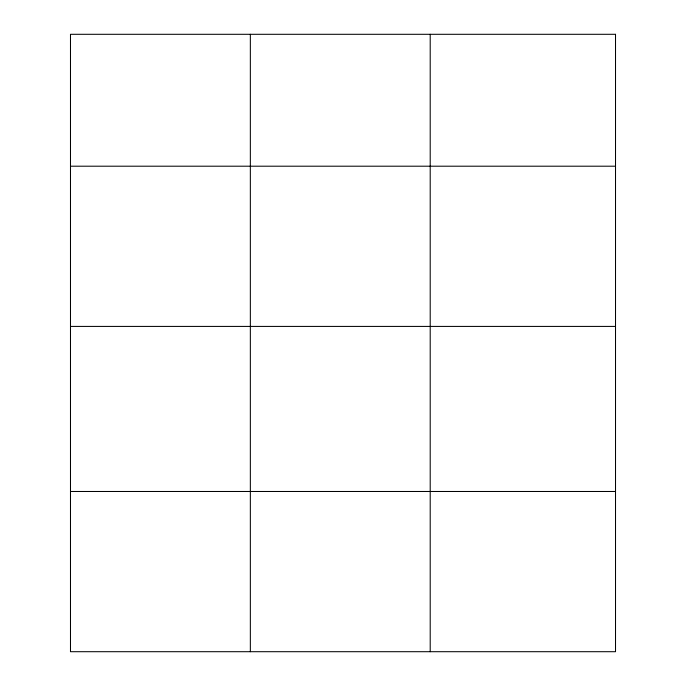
<?xml version="1.0" encoding="UTF-8"?>
<svg xmlns="http://www.w3.org/2000/svg" width="686" height="686" viewBox="0 0 686 686"><rect width="100%" height="100%" fill="white"/><g stroke="black" fill="none" stroke-linecap="round" stroke-linejoin="round"><path stroke-width="1.03" d="M70.487 166.201L615.514 166.201M70.487 326.416L615.514 326.416M70.487 491.485L615.514 491.485M430.208 34.3L430.208 651.7M250.347 34.3L250.347 651.7M615.514 34.3L70.487 34.3L70.487 651.7L615.514 651.7L615.514 34.3"/></g></svg>
